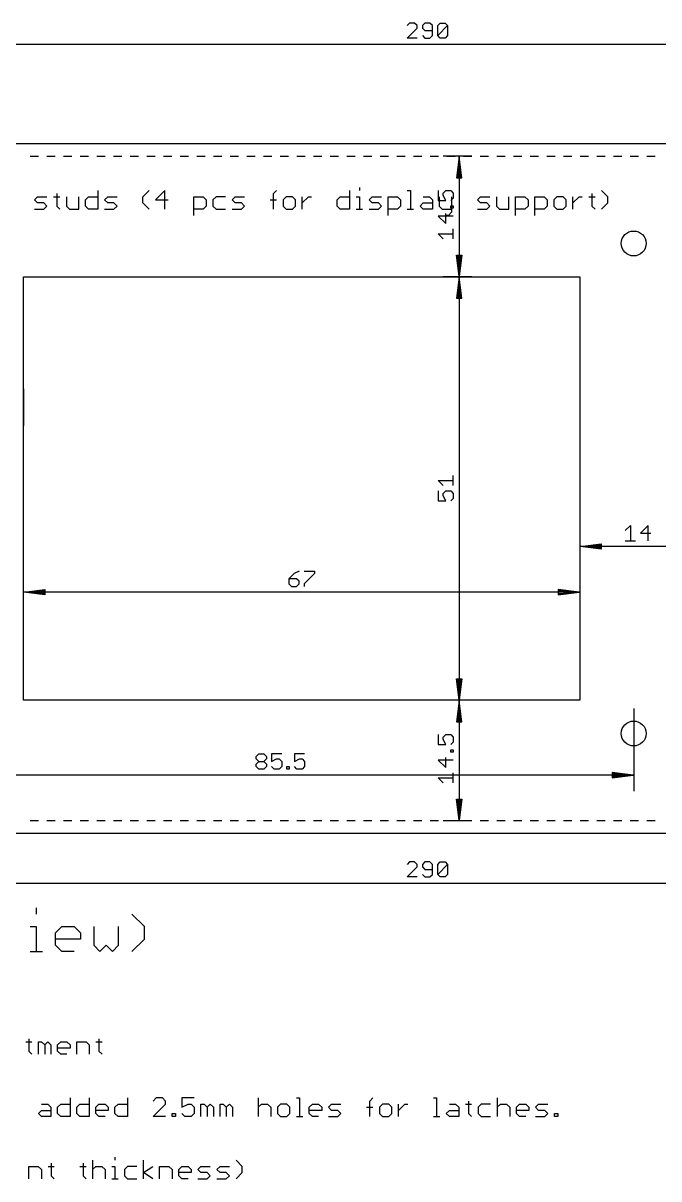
# Model space of a CAD drawing. Extents: x -7 to 590, y -48 to 445.
# Drawn here: x 96.5 to 173, y -43.1 to 96 of the extents above; entities that cross this region are included whole.
import ezdxf

# ---------------------------------------------------------------- set-up
doc = ezdxf.new("R2010")
doc.units = 0
for name, color, linetype in [('137', 1, 'CONTINUOUS'), ('20', 7, 'CONTINUOUS'), ('47', 2, 'CONTINUOUS')]:
    doc.layers.add(name, color=color, linetype=linetype)

msp = doc.modelspace()

# ---------------------------------------------------------------- linework, layer by layer
at = {"layer": '137'}
for p, q in [((100.5213, 75.5003), (100.5213, 74.0017)), ((105.4819, 75.8749), (105.4819, 73.627)), ((110.8892, 75.1256), (111.6385, 75.8749)), ((113.5478, 75.8749), (112.4238, 74.751)), ((113.5478, 73.627), (113.5478, 75.8749)), ((126.6103, 75.5003), (126.9849, 75.8749)), ((126.6103, 73.627), (126.6103, 75.5003)), ((135.7911, 75.8749), (135.7911, 73.627)), ((136.9691, 76.2496), (136.9691, 75.8749)), ((142.733, 75.8749), (143.1077, 75.8749)), ((143.1077, 75.8749), (143.1077, 73.627)), ((164.9763, 75.5003), (164.9763, 74.0017)), ((166.8856, 75.1256), (166.1363, 75.8749)), ((97.8447, 74.751), (98.2193, 75.1256)), ((98.2193, 74.3763), (97.8447, 74.751)), ((98.2193, 75.1256), (99.3433, 75.1256)), ((98.9687, 74.3763), (98.2193, 74.3763)), ((99.3433, 74.0017), (98.9687, 74.3763)), ((98.9687, 73.627), (99.3433, 74.0017)), ((100.1467, 75.1256), (100.896, 75.1256)), ((100.5213, 74.0017), (100.896, 73.627)), ((101.6813, 75.1256), (101.6813, 74.0017)), ((101.6813, 74.0017), (102.056, 73.627)), ((103.1799, 73.627), (103.1799, 75.1256)), ((103.9833, 74.751), (104.3579, 75.1256)), ((103.9833, 74.0017), (103.9833, 74.751)), ((104.3579, 73.627), (103.9833, 74.0017)), ((104.3579, 75.1256), (105.4819, 75.1256)), ((106.2852, 74.751), (106.6599, 75.1256)), ((106.6599, 74.3763), (106.2852, 74.751)), ((106.6599, 75.1256), (107.7838, 75.1256)), ((107.4092, 74.3763), (106.6599, 74.3763)), ((107.7838, 74.0017), (107.4092, 74.3763)), ((107.4092, 73.627), (107.7838, 74.0017)), ((110.8892, 74.3763), (110.8892, 75.1256)), ((111.6385, 73.627), (110.8892, 74.3763)), ((112.4238, 74.751), (113.9224, 74.751)), ((117.0277, 72.8777), (117.0277, 75.1256)), ((117.0277, 75.1256), (118.1517, 75.1256)), ((118.1517, 75.1256), (118.5264, 74.751)), ((118.5264, 74.0017), (118.1517, 73.627)), ((118.5264, 74.751), (118.5264, 74.0017)), ((119.7044, 75.1256), (119.3297, 74.751)), ((119.3297, 74.751), (119.3297, 74.0017)), ((119.3297, 74.0017), (119.7044, 73.627)), ((120.8283, 75.1256), (119.7044, 75.1256)), ((121.6317, 74.751), (122.0063, 75.1256)), ((122.0063, 74.3763), (121.6317, 74.751)), ((122.0063, 75.1256), (123.1303, 75.1256)), ((122.7556, 74.3763), (122.0063, 74.3763)), ((123.1303, 74.0017), (122.7556, 74.3763)), ((122.7556, 73.627), (123.1303, 74.0017)), ((126.2356, 74.751), (126.9849, 74.751)), ((128.1449, 75.1256), (127.7702, 74.751)), ((127.7702, 74.751), (127.7702, 74.0017)), ((127.7702, 74.0017), (128.1449, 73.627)), ((128.8942, 75.1256), (128.1449, 75.1256)), ((129.2689, 74.751), (128.8942, 75.1256)), ((128.8942, 73.627), (129.2689, 74.0017)), ((129.2689, 74.0017), (129.2689, 74.751)), ((130.0722, 73.627), (130.0722, 75.1256)), ((130.0722, 74.3763), (130.8215, 75.1256)), ((130.8215, 75.1256), (131.1962, 75.1256)), ((134.2925, 74.751), (134.6671, 75.1256)), ((134.2925, 74.0017), (134.2925, 74.751)), ((134.6671, 73.627), (134.2925, 74.0017)), ((134.6671, 75.1256), (135.7911, 75.1256)), ((136.5944, 75.1256), (136.9691, 75.1256)), ((136.9691, 75.1256), (136.9691, 73.627)), ((138.1291, 74.751), (138.5037, 75.1256)), ((138.5037, 74.3763), (138.1291, 74.751)), ((138.5037, 75.1256), (139.6277, 75.1256)), ((139.253, 74.3763), (138.5037, 74.3763)), ((139.6277, 74.0017), (139.253, 74.3763)), ((139.253, 73.627), (139.6277, 74.0017)), ((140.4311, 72.8777), (140.4311, 75.1256)), ((140.4311, 75.1256), (141.555, 75.1256)), ((141.555, 75.1256), (141.9297, 74.751)), ((141.9297, 74.0017), (141.555, 73.627)), ((141.9297, 74.751), (141.9297, 74.0017)), ((144.2677, 74.0017), (144.6423, 74.3763)), ((144.6423, 73.627), (144.2677, 74.0017)), ((144.6423, 75.1256), (145.3916, 75.1256)), ((144.6423, 74.3763), (145.7663, 74.3763)), ((145.3916, 75.1256), (145.7663, 74.751)), ((145.7663, 74.751), (145.7663, 73.627)), ((146.5696, 75.1256), (146.5696, 74.0017)), ((146.5696, 74.0017), (146.9443, 73.627)), ((148.0682, 75.1256), (148.0682, 73.2523)), ((151.1736, 74.751), (151.5482, 75.1256)), ((151.5482, 74.3763), (151.1736, 74.751)), ((151.5482, 75.1256), (152.6722, 75.1256)), ((152.2975, 74.3763), (151.5482, 74.3763)), ((152.6722, 74.0017), (152.2975, 74.3763)), ((152.2975, 73.627), (152.6722, 74.0017)), ((153.4755, 75.1256), (153.4755, 74.0017)), ((153.4755, 74.0017), (153.8502, 73.627)), ((154.9741, 73.627), (154.9741, 75.1256)), ((155.7775, 72.8777), (155.7775, 75.1256)), ((155.7775, 75.1256), (156.9015, 75.1256)), ((156.9015, 75.1256), (157.2761, 74.751)), ((157.2761, 74.0017), (156.9015, 73.627)), ((157.2761, 74.751), (157.2761, 74.0017)), ((158.0795, 72.8777), (158.0795, 75.1256)), ((158.0795, 75.1256), (159.2034, 75.1256)), ((159.2034, 75.1256), (159.5781, 74.751)), ((159.5781, 74.0017), (159.2034, 73.627)), ((159.5781, 74.751), (159.5781, 74.0017)), ((160.7561, 75.1256), (160.3814, 74.751)), ((160.3814, 74.751), (160.3814, 74.0017)), ((160.3814, 74.0017), (160.7561, 73.627)), ((161.5054, 75.1256), (160.7561, 75.1256)), ((161.88, 74.751), (161.5054, 75.1256)), ((161.5054, 73.627), (161.88, 74.0017)), ((161.88, 74.0017), (161.88, 74.751)), ((162.6834, 73.627), (162.6834, 75.1256)), ((162.6834, 74.3763), (163.4327, 75.1256)), ((163.4327, 75.1256), (163.8073, 75.1256)), ((164.6017, 75.1256), (165.351, 75.1256)), ((164.9763, 74.0017), (165.351, 73.627)), ((166.1363, 73.627), (166.8856, 74.3763)), ((166.8856, 74.3763), (166.8856, 75.1256)), ((97.8447, 73.627), (98.9687, 73.627)), ((102.056, 73.627), (103.1799, 73.627)), ((105.4819, 73.627), (104.3579, 73.627)), ((106.2852, 73.627), (107.4092, 73.627)), ((118.1517, 73.627), (117.0277, 73.627)), ((119.7044, 73.627), (120.8283, 73.627)), ((121.6317, 73.627), (122.7556, 73.627)), ((128.1449, 73.627), (128.8942, 73.627)), ((135.7911, 73.627), (134.6671, 73.627)), ((136.5944, 73.627), (137.3438, 73.627)), ((138.1291, 73.627), (139.253, 73.627)), ((141.555, 73.627), (140.4311, 73.627)), ((142.733, 73.627), (143.4823, 73.627)), ((145.7663, 73.627), (144.6423, 73.627)), ((146.9443, 73.627), (148.0682, 73.627)), ((147.6936, 72.8777), (147.3189, 72.8777)), ((148.0682, 73.2523), (147.6936, 72.8777)), ((151.1736, 73.627), (152.2975, 73.627)), ((153.8502, 73.627), (154.9741, 73.627)), ((156.9015, 73.627), (155.7775, 73.627)), ((159.2034, 73.627), (158.0795, 73.627)), ((160.7561, 73.627), (161.5054, 73.627)), ((170, 13.5), (170, 3.55)), ((124.5369, 7.7472), (124.8451, 8.0554)), ((124.5369, 7.439), (124.5369, 7.7472)), ((124.8451, 7.1308), (124.5369, 7.439)), ((124.5369, 6.8226), (124.8451, 7.1308)), ((124.8451, 8.0554), (125.4615, 8.0554)), ((124.8451, 7.1308), (125.4615, 7.1308)), ((125.4615, 8.0554), (125.7697, 7.7472)), ((125.7697, 7.439), (125.4615, 7.1308)), ((125.4615, 7.1308), (125.7697, 6.8226)), ((125.7697, 7.7472), (125.7697, 7.439)), ((127.6112, 8.0554), (126.3784, 8.0554)), ((126.3784, 8.0554), (126.3784, 7.1308)), ((126.3784, 7.1308), (126.9948, 7.439)), ((126.9948, 7.439), (127.303, 7.439)), ((127.303, 7.439), (127.6112, 7.1308)), ((127.6112, 7.1308), (127.6112, 6.5144)), ((130.3736, 8.0554), (129.1408, 8.0554)), ((129.1408, 8.0554), (129.1408, 7.1308)), ((129.1408, 7.1308), (129.7572, 7.439)), ((129.7572, 7.439), (130.0654, 7.439)), ((130.0654, 7.439), (130.3736, 7.1308)), ((130.3736, 7.1308), (130.3736, 6.5144)), ((124.5369, 6.5144), (124.5369, 6.8226)), ((124.8451, 6.2062), (124.5369, 6.5144)), ((125.4615, 6.2062), (124.8451, 6.2062)), ((125.7697, 6.5144), (125.4615, 6.2062)), ((125.7697, 6.8226), (125.7697, 6.5144)), ((126.6866, 6.2062), (126.3784, 6.5144)), ((127.303, 6.2062), (126.6866, 6.2062)), ((127.6112, 6.5144), (127.303, 6.2062)), ((128.22, 6.2062), (128.22, 6.5144)), ((128.22, 6.5144), (128.5282, 6.5144)), ((128.5282, 6.2062), (128.22, 6.2062)), ((128.5282, 6.5144), (128.5282, 6.2062)), ((129.449, 6.2062), (129.1408, 6.5144)), ((130.0654, 6.2062), (129.449, 6.2062)), ((130.3736, 6.5144), (130.0654, 6.2062)), ((169.935, 5.5), (167.4, 5.8192)), ((167.4, 5.8192), (167.4, 5.1808)), ((169.935, 5.5), (167.4, 5.76)), ((169.935, 5.5), (167.4, 5.63)), ((169.935, 5.5), (84.565, 5.5)), ((167.4, 5.1808), (169.935, 5.5)), ((167.4, 5.37), (169.935, 5.5)), ((167.4, 5.24), (169.935, 5.5))]:
    msp.add_line(p, q, dxfattribs=at)
for centre in [(170, 69.5), (170, 10.5)]:
    msp.add_circle(centre, 1.5, dxfattribs=at)
at = {"layer": '20'}
for p, q in [((285, 81.5), (5, 81.5)), ((97.3286, 80), (98.3357, 80)), ((99.3357, 80), (100.3429, 80)), ((101.3429, 80), (102.35, 80)), ((103.35, 80), (104.3571, 80)), ((105.3571, 80), (106.3643, 80)), ((107.3643, 80), (108.3714, 80)), ((109.3714, 80), (110.3786, 80)), ((111.3786, 80), (112.3857, 80)), ((113.3857, 80), (114.3929, 80)), ((115.3929, 80), (116.4, 80)), ((117.4, 80), (118.4071, 80)), ((119.4071, 80), (120.4143, 80)), ((121.4143, 80), (122.4214, 80)), ((123.4214, 80), (124.4286, 80)), ((125.4286, 80), (126.4357, 80)), ((127.4357, 80), (128.4429, 80)), ((129.4429, 80), (130.45, 80)), ((131.45, 80), (132.4571, 80)), ((133.4571, 80), (134.4643, 80)), ((135.4643, 80), (136.4714, 80)), ((137.4714, 80), (138.4786, 80)), ((139.4786, 80), (140.4857, 80)), ((141.4857, 80), (142.4929, 80)), ((143.4929, 80), (144.5, 80)), ((145.5, 80), (146.5071, 80)), ((147.5071, 80), (148.5143, 80)), ((149.5143, 80), (150.5214, 80)), ((151.5214, 80), (152.5286, 80)), ((153.5286, 80), (154.5357, 80)), ((155.5357, 80), (156.5429, 80)), ((157.5429, 80), (158.55, 80)), ((159.55, 80), (160.5571, 80)), ((161.5571, 80), (162.5643, 80)), ((163.5643, 80), (164.5714, 80)), ((165.5714, 80), (166.5786, 80)), ((167.5786, 80), (168.5857, 80)), ((169.5857, 80), (170.5929, 80)), ((171.5929, 80), (172.6, 80)), ((96.5, 65.5), (163.5, 65.5)), ((96.5, 14.5), (96.5, 65.5)), ((163.5, 65.5), (163.5, 14.5)), ((163.5, 14.5), (96.5, 14.5)), ((98.3357, 0), (97.3286, 0)), ((100.3429, 0), (99.3357, 0)), ((102.35, 0), (101.3429, 0)), ((104.3571, 0), (103.35, 0)), ((106.3643, 0), (105.3571, 0)), ((108.3714, 0), (107.3643, 0)), ((110.3786, 0), (109.3714, 0)), ((112.3857, 0), (111.3786, 0)), ((114.3929, 0), (113.3857, 0)), ((116.4, 0), (115.3929, 0)), ((118.4071, 0), (117.4, 0)), ((120.4143, 0), (119.4071, 0)), ((122.4214, 0), (121.4143, 0)), ((124.4286, 0), (123.4214, 0)), ((126.4357, 0), (125.4286, 0)), ((128.4429, 0), (127.4357, 0)), ((130.45, 0), (129.4429, 0)), ((132.4571, 0), (131.45, 0)), ((134.4643, 0), (133.4571, 0)), ((136.4714, 0), (135.4643, 0)), ((138.4786, 0), (137.4714, 0)), ((140.4857, 0), (139.4786, 0)), ((142.4929, 0), (141.4857, 0)), ((144.5, 0), (143.4929, 0)), ((146.5071, 0), (145.5, 0)), ((148.5143, 0), (147.5071, 0)), ((150.5214, 0), (149.5143, 0)), ((152.5286, 0), (151.5214, 0)), ((154.5357, 0), (153.5286, 0)), ((156.5429, 0), (155.5357, 0)), ((158.55, 0), (157.5429, 0)), ((160.5571, 0), (159.55, 0)), ((162.5643, 0), (161.5571, 0)), ((164.5714, 0), (163.5643, 0)), ((166.5786, 0), (165.5714, 0)), ((168.5857, 0), (167.5786, 0)), ((170.5929, 0), (169.5857, 0)), ((172.6, 0), (171.5929, 0)), ((5, -1.5), (285, -1.5))]:
    msp.add_line(p, q, dxfattribs=at)
at = {"layer": '47'}
for p, q in [((143.0137, 96.0299), (142.7139, 95.7302)), ((143.6131, 96.0299), (143.0137, 96.0299)), ((143.9128, 95.7302), (143.6131, 96.0299)), ((144.8552, 96.0299), (144.5555, 95.7302)), ((145.4547, 96.0299), (144.8552, 96.0299)), ((145.7544, 95.7302), (145.4547, 96.0299)), ((146.3971, 95.7302), (146.6968, 96.0299)), ((146.6968, 96.0299), (147.2962, 96.0299)), ((147.2962, 96.0299), (147.596, 95.7302)), ((142.7139, 94.2316), (143.9128, 95.4305)), ((143.9128, 95.4305), (143.9128, 95.7302)), ((144.5555, 95.7302), (144.5555, 95.4305)), ((144.5555, 95.4305), (144.8552, 95.1308)), ((144.8552, 95.1308), (145.7544, 95.1308)), ((145.7544, 94.5313), (145.7544, 95.7302)), ((146.3971, 94.5313), (146.3971, 95.7302)), ((146.3971, 94.5313), (147.596, 95.7302)), ((147.596, 95.7302), (147.596, 94.5313)), ((0.065, 93.5), (289.935, 93.5)), ((143.9128, 94.2316), (142.7139, 94.2316)), ((144.5555, 94.5313), (144.8552, 94.2316)), ((144.8552, 94.2316), (145.4547, 94.2316)), ((145.4547, 94.2316), (145.7544, 94.5313)), ((146.6968, 94.2316), (146.3971, 94.5313)), ((147.2962, 94.2316), (146.6968, 94.2316)), ((147.596, 94.5313), (147.2962, 94.2316)), ((150.5, 80), (147.05, 80)), ((149, 79.935), (148.6808, 77.4)), ((149, 79.935), (148.74, 77.4)), ((149, 79.935), (148.87, 77.4)), ((149, 79.935), (149, 65.565)), ((149.3192, 77.4), (149, 79.935)), ((149.13, 77.4), (149, 79.935)), ((149.26, 77.4), (149, 79.935)), ((148.6808, 77.4), (149.3192, 77.4)), ((146.4701, 75.8651), (146.4701, 74.6662)), ((147.0695, 75.5654), (147.3692, 75.8651)), ((147.0695, 75.2656), (147.0695, 75.5654)), ((147.3692, 74.6662), (147.0695, 75.2656)), ((147.3692, 75.8651), (147.9687, 75.8651)), ((147.9687, 75.8651), (148.2684, 75.5654)), ((148.2684, 75.5654), (148.2684, 74.9659)), ((146.4701, 74.6662), (147.3692, 74.6662)), ((148.2684, 74.9659), (147.9687, 74.6662)), ((147.9687, 73.7454), (147.9687, 74.0451)), ((147.9687, 74.0451), (148.2684, 74.0451)), ((148.2684, 74.0451), (148.2684, 73.7454)), ((148.2684, 72.803), (146.4701, 72.803)), ((146.4701, 72.803), (147.3692, 71.9038)), ((147.3692, 71.9038), (147.3692, 73.1027)), ((148.2684, 73.7454), (147.9687, 73.7454)), ((148.2684, 70.0623), (148.2684, 71.2612)), ((147.0695, 70.0623), (146.4701, 70.6617)), ((146.4701, 70.6617), (148.2684, 70.6617)), ((149, 65.565), (148.6808, 68.1)), ((148.6808, 68.1), (149.3192, 68.1)), ((149, 65.565), (148.74, 68.1)), ((149, 65.565), (148.87, 68.1)), ((149.3192, 68.1), (149, 65.565)), ((149.13, 68.1), (149, 65.565)), ((149.26, 68.1), (149, 65.565)), ((150.5, 65.5), (147.05, 65.5)), ((147.5, 65.5), (150.95, 65.5)), ((149, 65.435), (148.6808, 62.9)), ((149, 65.435), (148.74, 62.9)), ((149, 65.435), (148.87, 62.9)), ((149, 65.435), (149, 14.565)), ((149.3192, 62.9), (149, 65.435)), ((149.13, 62.9), (149, 65.435)), ((149.26, 62.9), (149, 65.435)), ((148.6808, 62.9), (149.3192, 62.9)), ((96.5, 52), (96.5, 47.55)), ((147.0695, 40.3499), (146.4701, 40.9494)), ((146.4701, 40.9494), (148.2684, 40.9494)), ((148.2684, 40.3499), (148.2684, 41.5488)), ((146.4701, 39.7072), (146.4701, 38.5083)), ((147.0695, 39.4075), (147.3692, 39.7072)), ((147.0695, 39.1078), (147.0695, 39.4075)), ((147.3692, 38.5083), (147.0695, 39.1078)), ((147.3692, 39.7072), (147.9687, 39.7072)), ((147.9687, 39.7072), (148.2684, 39.4075)), ((148.2684, 39.4075), (148.2684, 38.8081)), ((146.4701, 38.5083), (147.3692, 38.5083)), ((148.2684, 38.8081), (147.9687, 38.5083)), ((163.5, 36.5), (163.5, 31.05)), ((168.9829, 34.939), (169.5993, 35.5554)), ((169.5993, 35.5554), (169.5993, 33.7062)), ((171.7491, 35.5554), (170.8245, 34.6308)), ((171.7491, 33.7062), (171.7491, 35.5554)), ((168.9829, 33.7062), (170.2157, 33.7062)), ((170.8245, 34.6308), (172.0573, 34.6308)), ((163.565, 33), (166.1, 33.3192)), ((163.565, 33), (166.1, 33.26)), ((163.565, 33), (166.1, 33.13)), ((177.435, 33), (163.565, 33)), ((166.1, 32.6808), (163.565, 33)), ((166.1, 32.87), (163.565, 33)), ((166.1, 32.74), (163.565, 33)), ((166.1, 33.3192), (166.1, 32.6808)), ((96.5, 24.5), (96.5, 29.45)), ((129.0993, 29.7472), (128.4829, 29.1308)), ((129.7157, 30.0554), (129.0993, 29.7472)), ((130.3245, 30.0554), (131.5573, 30.0554)), ((131.5573, 29.7472), (130.3245, 28.5144)), ((131.5573, 30.0554), (131.5573, 29.7472)), ((163.5, 29.5), (163.5, 25.55)), ((128.4829, 29.1308), (128.4829, 28.5144)), ((129.4075, 29.1308), (128.4829, 29.1308)), ((128.4829, 28.5144), (128.7911, 28.2062)), ((128.7911, 28.2062), (129.4075, 28.2062)), ((129.7157, 28.8226), (129.4075, 29.1308)), ((129.4075, 28.2062), (129.7157, 28.5144)), ((129.7157, 28.5144), (129.7157, 28.8226)), ((130.3245, 28.5144), (130.3245, 28.2062)), ((96.565, 27.5), (99.1, 27.8192)), ((96.565, 27.5), (99.1, 27.76)), ((96.565, 27.5), (99.1, 27.63)), ((163.435, 27.5), (96.565, 27.5)), ((99.1, 27.1808), (96.565, 27.5)), ((99.1, 27.37), (96.565, 27.5)), ((99.1, 27.24), (96.565, 27.5)), ((99.1, 27.8192), (99.1, 27.1808)), ((163.435, 27.5), (160.9, 27.8192)), ((160.9, 27.8192), (160.9, 27.1808)), ((163.435, 27.5), (160.9, 27.76)), ((163.435, 27.5), (160.9, 27.63)), ((160.9, 27.1808), (163.435, 27.5)), ((160.9, 27.37), (163.435, 27.5)), ((160.9, 27.24), (163.435, 27.5)), ((149, 14.565), (148.6808, 17.1)), ((148.6808, 17.1), (149.3192, 17.1)), ((149, 14.565), (148.74, 17.1)), ((149, 14.565), (148.87, 17.1)), ((149.3192, 17.1), (149, 14.565)), ((149.13, 17.1), (149, 14.565)), ((149.26, 17.1), (149, 14.565)), ((150, 14.5), (147.05, 14.5)), ((150.5, 14.5), (147.05, 14.5)), ((149, 14.435), (148.6808, 11.9)), ((149, 14.435), (148.74, 11.9)), ((149, 14.435), (148.87, 11.9)), ((149, 14.435), (149, 0.065)), ((149.3192, 11.9), (149, 14.435)), ((149.13, 11.9), (149, 14.435)), ((149.26, 11.9), (149, 14.435)), ((148.6808, 11.9), (149.3192, 11.9)), ((146.4701, 10.3651), (146.4701, 9.1662)), ((147.0695, 10.0654), (147.3692, 10.3651)), ((147.0695, 9.7656), (147.0695, 10.0654)), ((147.3692, 9.1662), (147.0695, 9.7656)), ((147.3692, 10.3651), (147.9687, 10.3651)), ((147.9687, 10.3651), (148.2684, 10.0654)), ((148.2684, 10.0654), (148.2684, 9.4659)), ((146.4701, 9.1662), (147.3692, 9.1662)), ((148.2684, 9.4659), (147.9687, 9.1662)), ((147.9687, 8.2454), (147.9687, 8.5451)), ((147.9687, 8.5451), (148.2684, 8.5451)), ((148.2684, 8.5451), (148.2684, 8.2454)), ((148.2684, 7.303), (146.4701, 7.303)), ((146.4701, 7.303), (147.3692, 6.4038)), ((147.3692, 6.4038), (147.3692, 7.6027)), ((148.2684, 8.2454), (147.9687, 8.2454)), ((148.2684, 4.5623), (148.2684, 5.7612)), ((147.0695, 4.5623), (146.4701, 5.1617)), ((146.4701, 5.1617), (148.2684, 5.1617)), ((149, 0.065), (148.6808, 2.6)), ((148.6808, 2.6), (149.3192, 2.6)), ((149, 0.065), (148.74, 2.6)), ((149, 0.065), (148.87, 2.6)), ((149.3192, 2.6), (149, 0.065)), ((149.13, 2.6), (149, 0.065)), ((149.26, 2.6), (149, 0.065)), ((150.5, 0), (147.05, 0)), ((143.0137, -4.9701), (142.7139, -5.2698)), ((143.6131, -4.9701), (143.0137, -4.9701)), ((143.9128, -5.2698), (143.6131, -4.9701)), ((143.9128, -5.5695), (143.9128, -5.2698)), ((144.8552, -4.9701), (144.5555, -5.2698)), ((144.5555, -5.2698), (144.5555, -5.5695)), ((145.4547, -4.9701), (144.8552, -4.9701)), ((145.7544, -5.2698), (145.4547, -4.9701)), ((145.7544, -6.4687), (145.7544, -5.2698)), ((146.3971, -5.2698), (146.6968, -4.9701)), ((146.3971, -6.4687), (146.3971, -5.2698)), ((146.3971, -6.4687), (147.596, -5.2698)), ((146.6968, -4.9701), (147.2962, -4.9701)), ((147.2962, -4.9701), (147.596, -5.2698)), ((147.596, -5.2698), (147.596, -6.4687)), ((142.7139, -6.7684), (143.9128, -5.5695)), ((143.9128, -6.7684), (142.7139, -6.7684)), ((144.5555, -5.5695), (144.8552, -5.8692)), ((144.5555, -6.4687), (144.8552, -6.7684)), ((144.8552, -5.8692), (145.7544, -5.8692)), ((144.8552, -6.7684), (145.4547, -6.7684)), ((145.4547, -6.7684), (145.7544, -6.4687)), ((146.6968, -6.7684), (146.3971, -6.4687)), ((147.2962, -6.7684), (146.6968, -6.7684)), ((147.596, -6.4687), (147.2962, -6.7684)), ((0.065, -7.5), (289.935, -7.5)), ((98.0473, -10.5009), (98.0473, -11.2502)), ((111.0738, -12.7488), (109.5752, -11.2502)), ((97.298, -12.7488), (98.0473, -12.7488)), ((98.0473, -12.7488), (98.0473, -15.746)), ((100.3673, -13.4981), (101.1166, -12.7488)), ((100.3673, -14.9967), (100.3673, -13.4981)), ((101.1166, -12.7488), (102.6152, -12.7488)), ((102.6152, -12.7488), (103.3645, -13.4981)), ((103.3645, -13.4981), (103.3645, -14.2474)), ((104.9712, -12.7488), (104.9712, -14.9967)), ((107.9685, -14.9967), (107.9685, -12.7488)), ((111.0738, -14.2474), (111.0738, -12.7488)), ((103.3645, -14.2474), (100.3673, -14.2474)), ((101.1166, -15.746), (100.3673, -14.9967)), ((104.9712, -14.9967), (105.7206, -15.746)), ((105.7206, -15.746), (106.4699, -14.9967)), ((106.4699, -14.9967), (107.2192, -15.746)), ((107.2192, -15.746), (107.9685, -14.9967)), ((109.5752, -15.746), (111.0738, -14.2474)), ((97.298, -15.746), (98.7966, -15.746)), ((102.6152, -15.746), (101.1166, -15.746)), ((97.162, -26.2497), (97.162, -27.7483)), ((105.6025, -26.2497), (105.6025, -27.7483)), ((96.7873, -26.6244), (97.5366, -26.6244)), ((97.162, -27.7483), (97.5366, -28.123)), ((98.322, -28.123), (98.322, -26.6244)), ((98.322, -26.6244), (98.6966, -26.6244)), ((98.6966, -26.6244), (99.0713, -26.999)), ((99.0713, -26.999), (99.4459, -26.6244)), ((99.0713, -26.999), (99.0713, -28.123)), ((99.4459, -26.6244), (99.8206, -26.999)), ((99.8206, -26.999), (99.8206, -28.123)), ((100.6239, -26.999), (100.9986, -26.6244)), ((100.6239, -27.7483), (100.6239, -26.999)), ((102.1225, -27.3737), (100.6239, -27.3737)), ((100.9986, -28.123), (100.6239, -27.7483)), ((100.9986, -26.6244), (101.7479, -26.6244)), ((101.7479, -26.6244), (102.1225, -26.999)), ((102.1225, -26.999), (102.1225, -27.3737)), ((102.9259, -28.123), (102.9259, -26.6244)), ((102.9259, -26.6244), (104.0499, -26.6244)), ((104.0499, -26.6244), (104.4245, -26.999)), ((104.4245, -26.999), (104.4245, -28.123)), ((105.2279, -26.6244), (105.9772, -26.6244)), ((105.6025, -27.7483), (105.9772, -28.123)), ((101.7479, -28.123), (100.9986, -28.123)), ((102.1225, -33.3751), (102.1225, -35.623)), ((104.4245, -33.3751), (104.4245, -35.623)), ((109.0284, -33.3751), (109.0284, -35.623)), ((112.5084, -33.3751), (112.1338, -33.7497)), ((113.2577, -33.3751), (112.5084, -33.3751)), ((113.6324, -33.7497), (113.2577, -33.3751)), ((117.0853, -33.3751), (115.5867, -33.3751)), ((115.5867, -33.3751), (115.5867, -34.499)), ((124.7946, -33.3751), (124.7946, -35.623)), ((129.3985, -33.3751), (129.7732, -33.3751)), ((129.7732, -33.3751), (129.7732, -35.623)), ((138.2137, -33.7497), (138.5883, -33.3751)), ((145.8959, -33.3751), (146.2706, -33.3751)), ((146.2706, -33.3751), (146.2706, -35.623)), ((153.5691, -33.3751), (153.5691, -35.623)), ((98.6966, -34.1244), (99.4459, -34.1244)), ((99.4459, -34.1244), (99.8206, -34.499)), ((99.8206, -34.499), (99.8206, -35.623)), ((100.6239, -34.499), (100.9986, -34.1244)), ((100.6239, -35.2483), (100.6239, -34.499)), ((100.9986, -34.1244), (102.1225, -34.1244)), ((102.9259, -34.499), (103.3005, -34.1244)), ((102.9259, -35.2483), (102.9259, -34.499)), ((103.3005, -34.1244), (104.4245, -34.1244)), ((105.2279, -34.499), (105.6025, -34.1244)), ((105.2279, -35.2483), (105.2279, -34.499)), ((105.6025, -34.1244), (106.3518, -34.1244)), ((106.3518, -34.1244), (106.7265, -34.499)), ((106.7265, -34.499), (106.7265, -34.8737)), ((107.5298, -34.499), (107.9045, -34.1244)), ((107.5298, -35.2483), (107.5298, -34.499)), ((107.9045, -34.1244), (109.0284, -34.1244)), ((112.1338, -35.623), (113.6324, -34.1244)), ((113.6324, -34.1244), (113.6324, -33.7497)), ((115.5867, -34.499), (116.336, -34.1244)), ((116.336, -34.1244), (116.7107, -34.1244)), ((116.7107, -34.1244), (117.0853, -34.499)), ((117.0853, -34.499), (117.0853, -35.2483)), ((117.8887, -35.623), (117.8887, -34.1244)), ((117.8887, -34.1244), (118.2633, -34.1244)), ((118.2633, -34.1244), (118.638, -34.499)), ((118.638, -34.499), (119.0126, -34.1244)), ((118.638, -34.499), (118.638, -35.623)), ((119.0126, -34.1244), (119.3873, -34.499)), ((119.3873, -34.499), (119.3873, -35.623)), ((120.1906, -35.623), (120.1906, -34.1244)), ((120.1906, -34.1244), (120.5653, -34.1244)), ((120.5653, -34.1244), (120.9399, -34.499)), ((120.9399, -34.499), (121.3146, -34.1244)), ((120.9399, -34.499), (120.9399, -35.623)), ((121.3146, -34.1244), (121.6892, -34.499)), ((121.6892, -34.499), (121.6892, -35.623)), ((124.7946, -34.499), (125.1692, -34.1244)), ((125.1692, -34.1244), (125.9185, -34.1244)), ((125.9185, -34.1244), (126.2932, -34.499)), ((126.2932, -34.499), (126.2932, -35.623)), ((127.4712, -34.1244), (127.0965, -34.499)), ((127.0965, -34.499), (127.0965, -35.2483)), ((128.2205, -34.1244), (127.4712, -34.1244)), ((128.5951, -34.499), (128.2205, -34.1244)), ((128.5951, -35.2483), (128.5951, -34.499)), ((130.9331, -34.499), (131.3078, -34.1244)), ((130.9331, -35.2483), (130.9331, -34.499)), ((131.3078, -34.1244), (132.0571, -34.1244)), ((132.0571, -34.1244), (132.4318, -34.499)), ((132.4318, -34.499), (132.4318, -34.8737)), ((133.2351, -34.499), (133.6098, -34.1244)), ((133.6098, -34.8737), (133.2351, -34.499)), ((133.6098, -34.1244), (134.7337, -34.1244)), ((137.839, -34.499), (138.5883, -34.499)), ((138.2137, -35.623), (138.2137, -33.7497)), ((139.7483, -34.1244), (139.3737, -34.499)), ((139.3737, -34.499), (139.3737, -35.2483)), ((140.4976, -34.1244), (139.7483, -34.1244)), ((140.8723, -34.499), (140.4976, -34.1244)), ((140.8723, -35.2483), (140.8723, -34.499)), ((141.6756, -35.623), (141.6756, -34.1244)), ((141.6756, -34.8737), (142.425, -34.1244)), ((142.425, -34.1244), (142.7996, -34.1244)), ((147.8052, -34.1244), (148.5545, -34.1244)), ((148.5545, -34.1244), (148.9292, -34.499)), ((148.9292, -34.499), (148.9292, -35.623)), ((149.7325, -34.1244), (150.4818, -34.1244)), ((150.1072, -33.7497), (150.1072, -35.2483)), ((151.6418, -34.1244), (151.2672, -34.499)), ((151.2672, -34.499), (151.2672, -35.2483)), ((152.7658, -34.1244), (151.6418, -34.1244)), ((153.5691, -34.499), (153.9438, -34.1244)), ((153.9438, -34.1244), (154.6931, -34.1244)), ((154.6931, -34.1244), (155.0677, -34.499)), ((155.0677, -34.499), (155.0677, -35.623)), ((155.8711, -34.499), (156.2458, -34.1244)), ((155.8711, -35.2483), (155.8711, -34.499)), ((156.2458, -34.1244), (156.9951, -34.1244)), ((156.9951, -34.1244), (157.3697, -34.499)), ((157.3697, -34.499), (157.3697, -34.8737)), ((158.1731, -34.499), (158.5477, -34.1244)), ((158.5477, -34.8737), (158.1731, -34.499)), ((158.5477, -34.1244), (159.6717, -34.1244)), ((98.322, -35.2483), (98.6966, -34.8737)), ((98.6966, -35.623), (98.322, -35.2483)), ((98.6966, -34.8737), (99.8206, -34.8737)), ((99.8206, -35.623), (98.6966, -35.623)), ((100.9986, -35.623), (100.6239, -35.2483)), ((102.1225, -35.623), (100.9986, -35.623)), ((103.3005, -35.623), (102.9259, -35.2483)), ((104.4245, -35.623), (103.3005, -35.623)), ((106.7265, -34.8737), (105.2279, -34.8737)), ((105.6025, -35.623), (105.2279, -35.2483)), ((106.3518, -35.623), (105.6025, -35.623)), ((107.9045, -35.623), (107.5298, -35.2483)), ((109.0284, -35.623), (107.9045, -35.623)), ((113.6324, -35.623), (112.1338, -35.623)), ((114.4357, -35.623), (114.4357, -35.2483)), ((114.4357, -35.2483), (114.8104, -35.2483)), ((114.8104, -35.623), (114.4357, -35.623)), ((114.8104, -35.2483), (114.8104, -35.623)), ((115.9614, -35.623), (115.5867, -35.2483)), ((116.7107, -35.623), (115.9614, -35.623)), ((117.0853, -35.2483), (116.7107, -35.623)), ((127.0965, -35.2483), (127.4712, -35.623)), ((127.4712, -35.623), (128.2205, -35.623)), ((128.2205, -35.623), (128.5951, -35.2483)), ((129.3985, -35.623), (130.1478, -35.623)), ((132.4318, -34.8737), (130.9331, -34.8737)), ((131.3078, -35.623), (130.9331, -35.2483)), ((132.0571, -35.623), (131.3078, -35.623)), ((133.2351, -35.623), (134.3591, -35.623)), ((134.3591, -34.8737), (133.6098, -34.8737)), ((134.7337, -35.2483), (134.3591, -34.8737)), ((134.3591, -35.623), (134.7337, -35.2483)), ((139.3737, -35.2483), (139.7483, -35.623)), ((139.7483, -35.623), (140.4976, -35.623)), ((140.4976, -35.623), (140.8723, -35.2483)), ((145.8959, -35.623), (146.6452, -35.623)), ((147.4306, -35.2483), (147.8052, -34.8737)), ((147.8052, -35.623), (147.4306, -35.2483)), ((147.8052, -34.8737), (148.9292, -34.8737)), ((148.9292, -35.623), (147.8052, -35.623)), ((150.1072, -35.2483), (150.4818, -35.623)), ((151.2672, -35.2483), (151.6418, -35.623)), ((151.6418, -35.623), (152.7658, -35.623)), ((157.3697, -34.8737), (155.8711, -34.8737)), ((156.2458, -35.623), (155.8711, -35.2483)), ((156.9951, -35.623), (156.2458, -35.623)), ((158.1731, -35.623), (159.297, -35.623)), ((159.297, -34.8737), (158.5477, -34.8737)), ((159.6717, -35.2483), (159.297, -34.8737)), ((159.297, -35.623), (159.6717, -35.2483)), ((160.475, -35.623), (160.475, -35.2483)), ((160.475, -35.2483), (160.8497, -35.2483)), ((160.8497, -35.623), (160.475, -35.623)), ((160.8497, -35.2483), (160.8497, -35.623)), ((97.171, -43.123), (97.171, -41.6244)), ((97.171, -41.6244), (98.2949, -41.6244)), ((98.2949, -41.6244), (98.6696, -41.999)), ((99.4729, -41.6244), (100.2223, -41.6244)), ((99.8476, -41.2497), (99.8476, -42.7483)), ((103.3096, -41.6244), (104.0589, -41.6244)), ((103.6842, -41.2497), (103.6842, -42.7483)), ((104.8442, -40.8751), (104.8442, -43.123)), ((104.8442, -41.999), (105.2189, -41.6244)), ((105.2189, -41.6244), (105.9682, -41.6244)), ((105.9682, -41.6244), (106.3428, -41.999)), ((107.1462, -41.6244), (107.5208, -41.6244)), ((107.5208, -40.5004), (107.5208, -40.8751)), ((107.5208, -41.6244), (107.5208, -43.123)), ((109.0555, -41.6244), (108.6808, -41.999)), ((110.1794, -41.6244), (109.0555, -41.6244)), ((110.9828, -43.123), (110.9828, -40.8751)), ((110.9828, -42.3737), (112.1067, -41.6244)), ((112.9011, -43.123), (112.9011, -41.6244)), ((112.9011, -41.6244), (114.025, -41.6244)), ((114.025, -41.6244), (114.3997, -41.999)), ((115.203, -41.999), (115.5777, -41.6244)), ((115.5777, -41.6244), (116.327, -41.6244)), ((116.327, -41.6244), (116.7017, -41.999)), ((117.505, -41.999), (117.8797, -41.6244)), ((117.8797, -41.6244), (119.0036, -41.6244)), ((119.807, -41.999), (120.1816, -41.6244)), ((120.1816, -41.6244), (121.3056, -41.6244)), ((122.8582, -41.6244), (122.1089, -40.8751)), ((122.8582, -42.3737), (122.8582, -41.6244)), ((98.6696, -41.999), (98.6696, -43.123)), ((99.8476, -42.7483), (100.2223, -43.123)), ((103.6842, -42.7483), (104.0589, -43.123)), ((106.3428, -41.999), (106.3428, -43.123)), ((107.1462, -43.123), (107.8955, -43.123)), ((108.6808, -41.999), (108.6808, -42.7483)), ((108.6808, -42.7483), (109.0555, -43.123)), ((109.0555, -43.123), (110.1794, -43.123)), ((112.1067, -43.123), (110.9828, -42.3737)), ((114.3997, -41.999), (114.3997, -43.123)), ((115.203, -42.7483), (115.203, -41.999)), ((116.7017, -42.3737), (115.203, -42.3737)), ((115.5777, -43.123), (115.203, -42.7483)), ((116.327, -43.123), (115.5777, -43.123)), ((116.7017, -41.999), (116.7017, -42.3737)), ((117.8797, -42.3737), (117.505, -41.999)), ((117.505, -43.123), (118.629, -43.123)), ((118.629, -42.3737), (117.8797, -42.3737)), ((119.0036, -42.7483), (118.629, -42.3737)), ((118.629, -43.123), (119.0036, -42.7483)), ((120.1816, -42.3737), (119.807, -41.999)), ((119.807, -43.123), (120.9309, -43.123)), ((120.9309, -42.3737), (120.1816, -42.3737)), ((121.3056, -42.7483), (120.9309, -42.3737)), ((120.9309, -43.123), (121.3056, -42.7483)), ((122.1089, -43.123), (122.8582, -42.3737))]:
    msp.add_line(p, q, dxfattribs=at)

doc.saveas('drawing.dxf')
